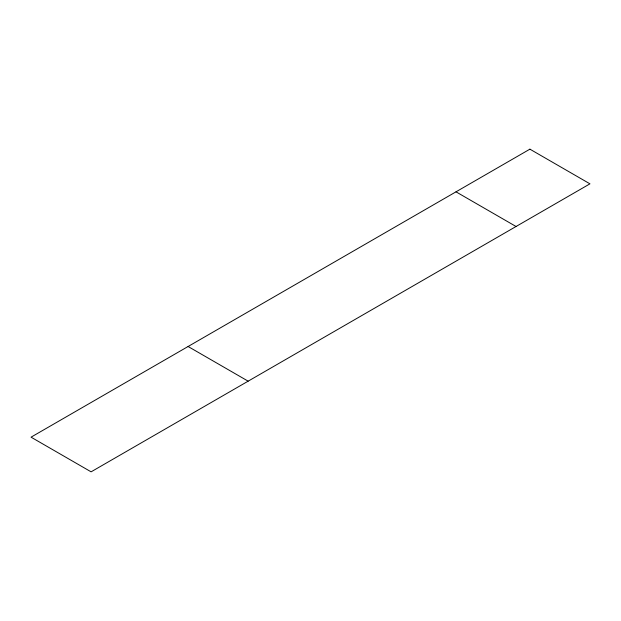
<?xml version="1.0" encoding="UTF-8"?>
<svg xmlns="http://www.w3.org/2000/svg" width="621" height="621" viewBox="0 0 621 621"><rect width="100%" height="100%" fill="white"/><g stroke="black" fill="none" stroke-linecap="round" stroke-linejoin="round"><path stroke-width="0.93" d="M456 191.827L516.043 226.494M188.093 346.502L248.144 381.17M529.899 149.164L31.05 437.168L91.101 471.836L589.95 183.832L529.899 149.164"/></g></svg>
